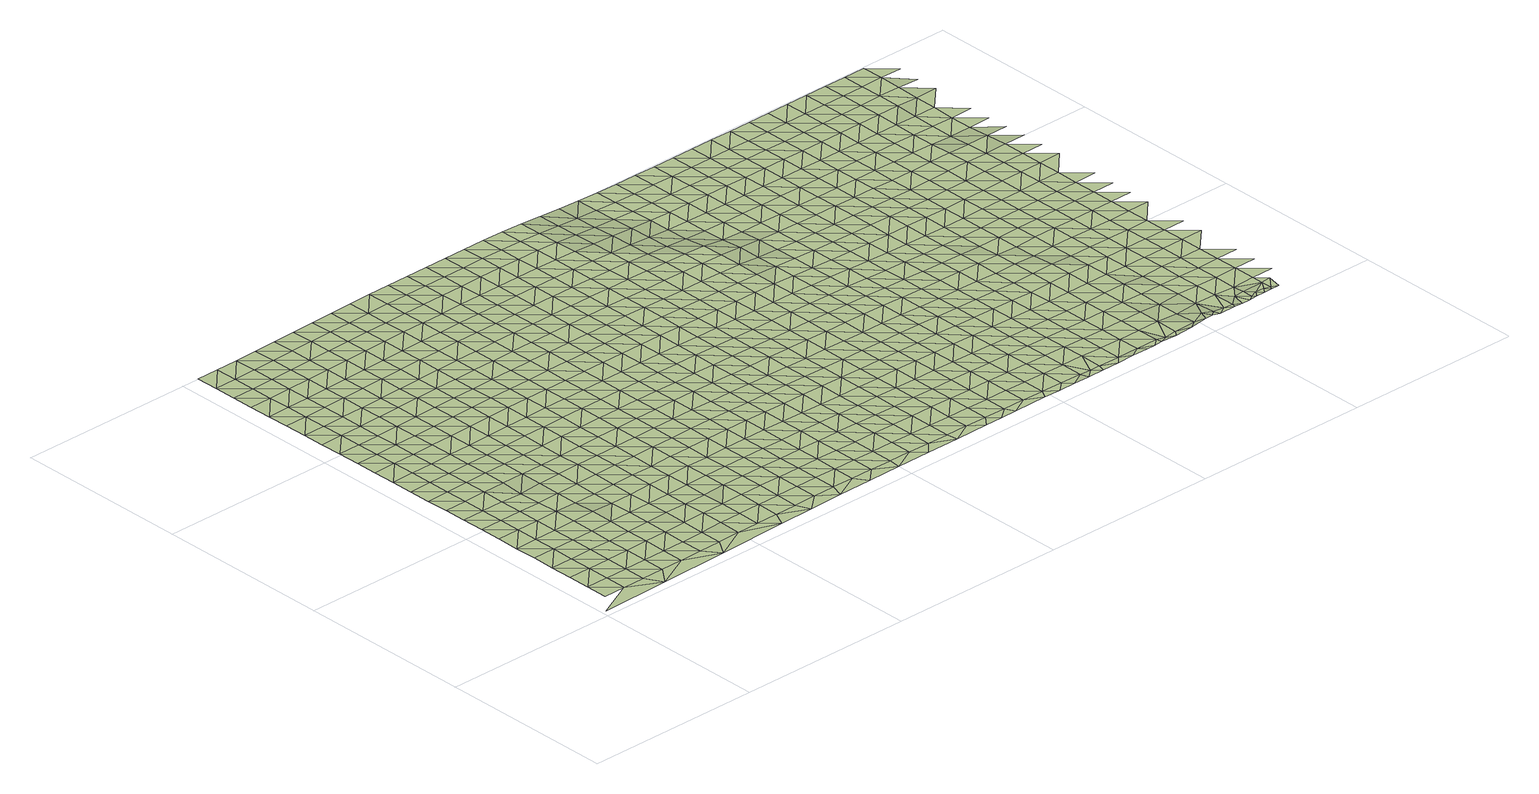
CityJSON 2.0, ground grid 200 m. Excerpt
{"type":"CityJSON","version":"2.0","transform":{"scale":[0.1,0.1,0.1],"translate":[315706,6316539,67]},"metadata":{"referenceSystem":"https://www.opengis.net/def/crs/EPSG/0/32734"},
"CityObjects":{
"terrain1":{"type":"TINRelief","geometry":[{"type":"CompositeSurface","lod":"1","boundaries":[[[0,1,2]],[[3,4,2]],[[5,0,6]],[[2,7,0]],[[6,8,5]],[[6,0,7]],[[9,8,10]],[[11,7,2]],[[8,6,12]],[[13,9,10]],[[8,12,10]],[[11,2,4]],[[6,7,14]],[[11,14,7]],[[13,15,16]],[[17,12,6]],[[10,18,13]],[[14,17,6]],[[16,15,19]],[[13,18,15]],[[10,12,20]],[[11,4,21]],[[21,14,11]],[[17,20,12]],[[22,19,23]],[[24,18,10]],[[23,19,15]],[[20,24,10]],[[25,22,26]],[[27,17,14]],[[14,21,28]],[[26,22,23]],[[15,18,29]],[[17,27,20]],[[21,4,30]],[[24,31,18]],[[14,28,27]],[[25,32,33]],[[15,29,23]],[[32,25,26]],[[18,31,29]],[[24,20,34]],[[33,35,36]],[[28,21,30]],[[20,27,34]],[[26,23,37]],[[32,35,33]],[[31,24,38]],[[23,29,37]],[[39,36,40]],[[34,38,24]],[[27,28,41]],[[4,42,30]],[[35,40,36]],[[30,43,28]],[[44,32,26]],[[37,45,26]],[[46,29,31]],[[27,41,34]],[[31,38,47]],[[28,43,41]],[[48,49,39]],[[32,44,35]],[[40,50,39]],[[44,26,45]],[[29,46,37]],[[31,47,46]],[[48,51,49]],[[38,34,52]],[[39,50,48]],[[40,35,53]],[[43,30,54]],[[52,34,41]],[[45,37,55]],[[35,44,53]],[[56,51,57]],[[47,38,58]],[[55,37,46]],[[50,40,59]],[[51,48,57]],[[58,38,52]],[[54,30,42]],[[45,60,44]],[[61,41,43]],[[53,59,40]],[[54,62,43]],[[63,46,47]],[[60,45,55]],[[64,56,65]],[[48,50,66]],[[41,61,52]],[[57,67,56]],[[63,47,58]],[[43,62,61]],[[44,68,53]],[[50,59,66]],[[65,69,64]],[[68,44,60]],[[65,56,67]],[[48,70,57]],[[71,55,46]],[[58,52,72]],[[46,63,73]],[[59,53,74]],[[62,54,75]],[[54,42,75]],[[48,66,70]],[[52,61,72]],[[55,71,60]],[[74,53,68]],[[46,73,71]],[[76,69,77]],[[78,67,57]],[[69,65,79]],[[59,80,66]],[[63,58,81]],[[62,82,61]],[[78,57,70]],[[72,83,58]],[[84,76,77]],[[80,59,74]],[[75,82,62]],[[69,79,77]],[[67,85,65]],[[68,60,86]],[[73,63,81]],[[60,71,87]],[[83,81,58]],[[70,66,88]],[[61,89,72]],[[78,85,67]],[[75,42,90]],[[68,86,74]],[[88,66,80]],[[82,89,61]],[[60,87,86]],[[91,84,92]],[[93,79,65]],[[73,94,71]],[[77,95,84]],[[78,70,96]],[[83,72,97]],[[85,93,65]],[[94,73,81]],[[91,92,98]],[[80,74,99]],[[82,75,90]],[[96,70,88]],[[89,97,72]],[[92,84,95]],[[77,79,100]],[[87,71,101]],[[74,86,99]],[[93,100,79]],[[101,71,94]],[[102,103,98]],[[104,85,78]],[[88,80,105]],[[106,81,83]],[[78,96,107]],[[97,108,83]],[[109,95,77]],[[87,110,86]],[[82,111,89]],[[102,98,92]],[[99,105,80]],[[82,90,112]],[[85,104,93]],[[81,106,94]],[[113,90,42]],[[100,109,77]],[[110,87,101]],[[78,107,104]],[[106,83,108]],[[82,112,111]],[[114,103,115]],[[96,88,116]],[[86,117,99]],[[97,89,118]],[[103,102,119]],[[88,105,120]],[[121,92,95]],[[101,94,122]],[[109,123,95]],[[117,86,110]],[[93,124,100]],[[107,96,116]],[[108,97,118]],[[93,104,125]],[[94,106,122]],[[115,103,119]],[[88,120,116]],[[89,111,118]],[[92,121,102]],[[105,99,126]],[[112,90,127]],[[121,95,123]],[[126,99,117]],[[93,125,124]],[[109,100,128]],[[107,129,104]],[[130,110,101]],[[122,131,101]],[[102,132,119]],[[105,133,120]],[[106,108,134]],[[111,112,135]],[[129,107,116]],[[118,136,108]],[[113,127,90]],[[123,109,128]],[[110,130,117]],[[102,121,132]],[[105,126,133]],[[135,112,127]],[[100,124,128]],[[130,101,131]],[[125,104,137]],[[106,134,122]],[[134,108,136]],[[118,111,138]],[[137,104,129]],[[139,115,119]],[[140,116,120]],[[126,117,141]],[[132,142,119]],[[133,143,120]],[[138,111,135]],[[121,123,144]],[[124,125,145]],[[131,122,146]],[[128,147,123]],[[130,141,117]],[[116,140,129]],[[148,136,118]],[[145,125,137]],[[146,122,134]],[[139,119,142]],[[120,143,140]],[[121,144,132]],[[133,126,149]],[[138,148,118]],[[144,123,147]],[[127,113,150]],[[128,124,151]],[[131,152,130]],[[135,127,153]],[[141,149,126]],[[137,129,154]],[[151,124,145]],[[152,131,146]],[[142,132,155]],[[156,143,133]],[[157,134,136]],[[153,138,135]],[[129,140,154]],[[148,158,136]],[[153,127,150]],[[159,147,128]],[[130,160,141]],[[155,132,144]],[[149,156,133]],[[134,157,146]],[[151,159,128]],[[130,152,160]],[[157,136,158]],[[142,161,139]],[[145,137,162]],[[154,163,137]],[[140,143,164]],[[148,138,165]],[[161,142,155]],[[156,166,143]],[[138,153,167]],[[150,113,168]],[[169,144,147]],[[162,151,145]],[[141,170,149]],[[152,146,171]],[[159,172,147]],[[160,173,141]],[[162,137,163]],[[140,164,154]],[[158,148,165]],[[157,171,146]],[[143,166,164]],[[138,167,165]],[[144,169,155]],[[150,174,153]],[[139,161,175]],[[169,147,172]],[[141,173,170]],[[156,149,176]],[[160,152,177]],[[159,151,178]],[[163,154,179]],[[151,162,180]],[[171,177,152]],[[150,168,174]],[[161,155,181]],[[166,156,176]],[[157,158,182]],[[167,153,183]],[[164,179,154]],[[165,184,158]],[[149,170,176]],[[172,159,178]],[[185,173,160]],[[181,155,169]],[[183,153,174]],[[151,180,178]],[[163,186,162]],[[182,171,157]],[[177,185,160]],[[182,158,184]],[[187,175,161]],[[167,188,165]],[[179,186,163]],[[189,164,166]],[[170,173,190]],[[181,187,161]],[[176,191,166]],[[188,167,183]],[[169,172,192]],[[180,162,193]],[[178,194,172]],[[173,185,190]],[[164,189,179]],[[177,171,195]],[[184,165,196]],[[174,168,197]],[[186,193,162]],[[171,182,198]],[[166,191,189]],[[192,181,169]],[[176,170,199]],[[174,197,183]],[[187,200,175]],[[196,165,188]],[[192,172,194]],[[180,201,178]],[[185,177,195]],[[199,170,190]],[[171,198,195]],[[186,179,202]],[[184,203,182]],[[193,201,180]],[[204,191,176]],[[179,189,202]],[[203,184,196]],[[187,181,205]],[[194,178,206]],[[188,183,207]],[[181,192,208]],[[199,204,176]],[[183,197,209]],[[210,197,168]],[[193,186,211]],[[190,185,212]],[[198,182,213]],[[201,206,178]],[[195,214,185]],[[200,187,205]],[[188,207,196]],[[202,211,186]],[[213,182,203]],[[181,208,205]],[[183,209,207]],[[189,191,215]],[[212,199,190]],[[204,216,191]],[[212,185,214]],[[192,194,217]],[[198,218,195]],[[206,219,194]],[[193,220,201]],[[189,215,202]],[[203,196,221]],[[193,211,222]],[[218,198,213]],[[191,216,215]],[[208,192,217]],[[209,197,223]],[[205,224,200]],[[196,207,221]],[[217,194,219]],[[204,199,225]],[[214,195,226]],[[197,210,223]],[[199,212,227]],[[193,222,220]],[[206,201,228]],[[211,202,229]],[[213,203,230]],[[226,195,218]],[[208,231,205]],[[216,204,225]],[[209,232,207]],[[229,202,215]],[[221,230,203]],[[199,227,225]],[[219,206,228]],[[214,233,212]],[[217,231,208]],[[232,209,223]],[[201,220,228]],[[222,211,234]],[[233,214,226]],[[224,205,235]],[[218,213,236]],[[207,237,221]],[[234,211,229]],[[213,230,238]],[[239,215,216]],[[227,212,240]],[[231,235,205]],[[225,241,216]],[[237,207,232]],[[223,210,242]],[[243,217,219]],[[220,222,244]],[[218,236,226]],[[228,245,219]],[[240,212,233]],[[213,238,236]],[[215,239,229]],[[230,221,246]],[[244,222,234]],[[216,241,239]],[[217,243,231]],[[227,247,225]],[[235,248,224]],[[246,221,237]],[[243,219,245]],[[228,220,249]],[[250,233,226]],[[251,232,223]],[[247,227,240]],[[242,210,252]],[[234,229,253]],[[230,254,238]],[[249,220,244]],[[226,236,250]],[[235,231,255]],[[241,225,256]],[[232,251,237]],[[229,239,253]],[[230,246,254]],[[251,223,242]],[[257,245,228]],[[240,233,258]],[[231,243,255]],[[256,225,247]],[[249,257,228]],[[258,233,250]],[[248,235,259]],[[244,234,260]],[[241,261,239]],[[238,262,236]],[[246,237,263]],[[253,264,234]],[[254,265,238]],[[266,247,240]],[[255,259,235]],[[261,241,256]],[[251,263,237]],[[243,245,267]],[[260,249,244]],[[236,262,250]],[[257,268,245]],[[240,258,266]],[[260,234,264]],[[238,265,262]],[[239,269,253]],[[254,246,270]],[[252,271,242]],[[243,267,255]],[[242,271,251]],[[248,259,272]],[[269,239,261]],[[263,270,246]],[[267,245,268]],[[256,247,273]],[[274,258,250]],[[247,266,275]],[[257,249,276]],[[264,253,277]],[[278,265,254]],[[249,260,279]],[[274,250,262]],[[259,255,280]],[[261,256,273]],[[251,281,263]],[[277,253,269]],[[270,278,254]],[[247,275,273]],[[268,257,276]],[[280,255,267]],[[251,271,281]],[[249,279,276]],[[264,282,260]],[[266,258,283]],[[258,274,284]],[[252,285,271]],[[272,259,286]],[[261,287,269]],[[262,265,288]],[[282,264,277]],[[278,289,265]],[[275,266,283]],[[263,290,270]],[[286,259,280]],[[287,261,273]],[[281,291,263]],[[283,258,284]],[[292,267,268]],[[279,260,293]],[[262,288,274]],[[276,294,268]],[[265,289,288]],[[295,277,269]],[[293,260,282]],[[263,291,290]],[[267,292,280]],[[275,296,273]],[[278,270,297]],[[281,271,298]],[[299,272,286]],[[269,287,295]],[[292,268,294]],[[279,300,276]],[[274,301,284]],[[296,275,283]],[[271,285,298]],[[289,278,297]],[[300,279,293]],[[274,288,301]],[[270,290,297]],[[286,280,302]],[[303,282,277]],[[287,273,304]],[[305,291,281]],[[277,295,306]],[[294,276,307]],[[280,292,302]],[[304,273,296]],[[298,305,281]],[[282,303,293]],[[308,283,284]],[[307,276,300]],[[301,309,284]],[[277,306,303]],[[289,310,288]],[[290,291,311]],[[297,312,289]],[[299,286,313]],[[294,314,292]],[[295,287,315]],[[283,308,296]],[[302,316,286]],[[287,304,317]],[[291,305,311]],[[308,284,309]],[[288,310,301]],[[285,318,298]],[[314,294,307]],[[289,312,310]],[[300,293,319]],[[306,295,315]],[[297,290,320]],[[293,303,321]],[[313,286,316]],[[317,315,287]],[[292,322,302]],[[304,296,323]],[[305,298,318]],[[320,290,311]],[[300,319,307]],[[309,301,324]],[[322,292,314]],[[296,308,323]],[[293,321,319]],[[306,325,303]],[[326,312,297]],[[324,301,310]],[[318,285,327]],[[316,302,328]],[[304,329,317]],[[325,306,315]],[[320,326,297]],[[314,307,330]],[[309,331,308]],[[311,305,332]],[[328,302,322]],[[329,304,323]],[[318,333,305]],[[321,303,334]],[[307,319,330]],[[331,309,324]],[[316,335,313]],[[310,312,336]],[[332,320,311]],[[334,303,325]],[[326,337,312]],[[332,305,333]],[[322,314,338]],[[339,315,317]],[[308,340,323]],[[316,328,335]],[[329,341,317]],[[321,342,319]],[[310,336,324]],[[330,338,314]],[[340,308,331]],[[312,337,336]],[[315,339,325]],[[342,321,334]],[[339,317,341]],[[329,323,343]],[[326,320,344]],[[345,333,318]],[[318,327,345]],[[346,313,335]],[[320,332,347]],[[328,322,348]],[[319,349,330]],[[331,324,350]],[[322,338,351]],[[343,323,340]],[[334,325,352]],[[337,326,344]],[[349,319,342]],[[324,336,350]],[[320,347,344]],[[328,348,335]],[[353,341,329]],[[332,333,354]],[[325,339,352]],[[322,351,348]],[[338,330,355]],[[340,331,356]],[[353,329,343]],[[345,354,333]],[[355,330,349]],[[350,356,331]],[[357,346,335]],[[358,342,334]],[[337,359,336]],[[360,347,332]],[[352,361,334]],[[344,362,337]],[[327,363,345]],[[338,364,351]],[[339,341,365]],[[335,348,357]],[[341,353,366]],[[354,360,332]],[[342,358,349]],[[343,340,367]],[[336,359,350]],[[338,355,364]],[[340,356,368]],[[358,334,361]],[[337,362,359]],[[339,365,352]],[[344,347,369]],[[365,341,366]],[[370,354,345]],[[371,346,357]],[[360,369,347]],[[340,368,367]],[[351,372,348]],[[355,349,373]],[[353,343,374]],[[356,350,375]],[[364,376,351]],[[361,352,377]],[[378,362,344]],[[345,363,370]],[[358,373,349]],[[375,350,359]],[[348,372,357]],[[374,366,353]],[[377,352,365]],[[369,378,344]],[[351,376,372]],[[374,343,367]],[[364,355,379]],[[368,356,380]],[[381,360,354]],[[354,370,382]],[[361,383,358]],[[373,379,355]],[[380,356,375]],[[384,371,357]],[[359,362,385]],[[360,381,369]],[[383,361,377]],[[378,386,362]],[[354,382,381]],[[387,376,364]],[[388,365,366]],[[368,389,367]],[[384,357,372]],[[366,374,390]],[[358,391,373]],[[359,385,375]],[[379,387,364]],[[389,368,380]],[[362,386,385]],[[363,392,370]],[[365,388,377]],[[378,369,393]],[[358,383,391]],[[388,366,390]],[[367,394,374]],[[382,370,392]],[[371,384,395]],[[369,381,393]],[[372,376,396]],[[380,375,397]],[[387,398,376]],[[394,367,389]],[[373,399,379]],[[383,377,400]],[[386,378,401]],[[391,402,373]],[[375,385,397]],[[372,396,384]],[[390,374,403]],[[388,400,377]],[[393,401,378]],[[376,398,396]],[[392,363,404]],[[381,382,405]],[[403,374,394]],[[392,406,382]],[[373,402,399]],[[387,379,407]],[[391,383,408]],[[409,389,380]],[[397,410,380]],[[384,411,395]],[[412,385,386]],[[381,405,393]],[[400,408,383]],[[386,401,413]],[[382,406,405]],[[398,387,407]],[[388,390,414]],[[389,409,394]],[[384,396,411]],[[390,403,415]],[[379,399,407]],[[409,380,410]],[[416,402,391]],[[385,412,397]],[[386,413,412]],[[414,400,388]],[[401,393,417]],[[408,416,391]],[[414,390,415]],[[403,394,418]],[[406,392,419]],[[411,420,395]],[[417,393,405]],[[392,404,419]],[[398,421,396]],[[399,402,422]],[[410,397,423]],[[407,424,398]],[[394,409,418]],[[413,401,425]],[[402,416,422]],[[423,397,412]],[[396,421,411]],[[408,400,426]],[[403,427,415]],[[400,414,428]],[[425,401,417]],[[398,424,421]],[[407,399,429]],[[410,430,409]],[[431,405,406]],[[418,427,403]],[[419,432,406]],[[416,408,426]],[[433,412,413]],[[419,404,434]],[[429,399,422]],[[430,410,423]],[[400,428,426]],[[420,411,435]],[[414,415,436]],[[405,431,417]],[[433,413,425]],[[406,432,431]],[[437,424,407]],[[409,438,418]],[[435,411,421]],[[427,436,415]],[[429,437,407]],[[438,409,430]],[[422,416,439]],[[440,428,414]],[[441,423,412]],[[425,417,442]],[[426,443,416]],[[412,433,444]],[[434,445,419]],[[446,427,418]],[[432,419,445]],[[447,420,435]],[[436,440,414]],[[417,431,442]],[[421,424,448]],[[439,429,422]],[[423,441,430]],[[437,449,424]],[[418,438,446]],[[439,416,443]],[[412,444,441]],[[426,428,450]],[[421,448,435]],[[436,427,451]],[[433,425,452]],[[432,453,431]],[[440,450,428]],[[442,454,425]],[[424,449,448]],[[434,455,445]],[[427,446,451]],[[445,453,432]],[[437,429,456]],[[457,443,426]],[[458,438,430]],[[444,433,452]],[[429,439,459]],[[430,441,460]],[[454,452,425]],[[461,447,435]],[[431,462,442]],[[450,457,426]],[[449,437,456]],[[440,436,463]],[[438,458,446]],[[435,448,461]],[[451,464,436]],[[453,462,431]],[[429,459,456]],[[430,460,458]],[[439,443,465]],[[444,466,441]],[[440,463,450]],[[454,442,467]],[[445,455,468]],[[457,465,443]],[[466,444,452]],[[436,464,463]],[[451,446,469]],[[453,445,468]],[[470,447,461]],[[462,467,442]],[[449,471,448]],[[472,459,439]],[[460,441,473]],[[456,474,449]],[[469,446,458]],[[475,457,450]],[[465,472,439]],[[473,441,466]],[[448,471,461]],[[476,464,451]],[[477,452,454]],[[450,463,475]],[[467,478,454]],[[449,474,471]],[[456,459,479]],[[453,480,462]],[[469,476,451]],[[453,468,481]],[[482,468,455]],[[465,457,483]],[[458,460,484]],[[452,477,466]],[[472,479,459]],[[460,473,485]],[[477,454,478]],[[486,470,461]],[[483,457,475]],[[453,481,480]],[[487,474,456]],[[464,488,463]],[[484,469,458]],[[467,462,489]],[[486,461,471]],[[476,490,464]],[[460,485,484]],[[491,472,465]],[[473,466,492]],[[479,487,456]],[[463,488,475]],[[478,467,489]],[[465,483,491]],[[466,477,492]],[[464,490,488]],[[462,480,489]],[[481,468,493]],[[470,486,494]],[[471,474,495]],[[476,469,496]],[[473,497,485]],[[468,482,493]],[[487,498,474]],[[469,484,499]],[[479,472,500]],[[501,483,475]],[[472,491,502]],[[497,473,492]],[[471,495,486]],[[490,476,496]],[[477,478,503]],[[480,481,504]],[[501,475,488]],[[489,505,478]],[[474,498,495]],[[469,499,496]],[[487,479,500]],[[484,485,506]],[[504,481,493]],[[472,502,500]],[[477,503,492]],[[497,506,485]],[[503,478,505]],[[486,507,494]],[[491,483,508]],[[489,480,509]],[[482,510,493]],[[483,501,511]],[[487,512,498]],[[488,490,513]],[[514,499,484]],[[486,495,507]],[[496,515,490]],[[509,480,504]],[[502,491,508]],[[516,497,492]],[[512,487,500]],[[506,514,484]],[[508,483,511]],[[488,513,501]],[[517,505,489]],[[516,492,503]],[[490,515,513]],[[498,518,495]],[[496,499,519]],[[507,520,494]],[[509,517,489]],[[493,510,521]],[[502,522,500]],[[506,497,523]],[[504,493,524]],[[498,512,518]],[[514,519,499]],[[501,525,511]],[[522,502,508]],[[497,516,523]],[[495,526,507]],[[527,515,496]],[[528,503,505]],[[524,509,504]],[[501,513,525]],[[517,529,505]],[[524,493,521]],[[512,500,530]],[[526,495,518]],[[519,527,496]],[[531,521,510]],[[532,514,506]],[[503,528,516]],[[530,500,522]],[[523,533,506]],[[528,505,529]],[[520,507,534]],[[535,508,511]],[[525,536,511]],[[537,513,515]],[[514,532,519]],[[517,509,538]],[[534,507,526]],[[527,539,515]],[[509,524,540]],[[506,533,532]],[[541,518,512]],[[508,535,522]],[[523,516,542]],[[512,530,543]],[[535,511,536]],[[513,537,525]],[[529,517,538]],[[542,516,528]],[[515,539,537]],[[509,540,538]],[[521,531,544]],[[518,541,526]],[[527,519,545]],[[521,544,524]],[[546,520,534]],[[543,541,512]],[[530,522,547]],[[548,533,523]],[[519,532,545]],[[536,525,549]],[[522,535,547]],[[542,548,523]],[[550,534,526]],[[539,527,551]],[[528,529,552]],[[540,524,553]],[[544,531,554]],[[549,525,537]],[[538,555,529]],[[530,556,543]],[[526,541,550]],[[545,551,527]],[[553,524,544]],[[536,557,535]],[[532,533,558]],[[552,542,528]],[[556,530,547]],[[548,559,533]],[[552,529,555]],[[546,534,560]],[[540,561,538]],[[557,536,549]],[[539,562,537]],[[532,558,545]],[[560,534,550]],[[539,551,563]],[[561,540,553]],[[533,559,558]],[[554,564,544]],[[541,543,565]],[[535,566,547]],[[564,553,544]],[[556,567,543]],[[548,542,568]],[[555,538,569]],[[566,535,557]],[[542,552,570]],[[539,563,562]],[[541,565,550]],[[549,537,571]],[[551,545,572]],[[554,573,564]],[[546,560,574]],[[569,538,561]],[[565,543,567]],[[575,556,547]],[[559,548,568]],[[572,545,558]],[[542,570,568]],[[557,549,571]],[[555,576,552]],[[547,566,575]],[[537,562,571]],[[564,577,553]],[[578,560,550]],[[563,551,579]],[[573,580,564]],[[576,555,569]],[[567,556,581]],[[561,553,582]],[[578,550,565]],[[579,551,572]],[[564,580,577]],[[583,558,559]],[[570,552,584]],[[556,575,581]],[[568,585,559]],[[586,566,557]],[[587,562,563]],[[561,582,569]],[[571,588,557]],[[584,552,576]],[[553,577,582]],[[574,560,589]],[[558,583,572]],[[590,580,573]],[[560,578,591]],[[587,563,579]],[[559,585,583]],[[592,565,567]],[[566,586,575]],[[570,593,568]],[[581,594,567]],[[557,588,586]],[[571,562,595]],[[576,569,596]],[[593,570,584]],[[589,560,591]],[[565,592,578]],[[579,572,597]],[[577,580,598]],[[595,562,587]],[[569,582,596]],[[592,567,594]],[[580,590,598]],[[581,575,599]],[[585,568,600]],[[572,583,597]],[[601,588,571]],[[584,576,602]],[[599,575,586]],[[568,593,600]],[[578,603,591]],[[577,604,582]],[[595,601,571]],[[596,602,576]],[[605,594,581]],[[587,579,606]],[[585,607,583]],[[578,592,603]],[[597,608,579]],[[604,577,598]],[[599,605,581]],[[607,585,600]],[[598,590,609]],[[589,591,610]],[[586,588,611]],[[606,595,587]],[[593,584,612]],[[582,613,596]],[[601,614,588]],[[584,602,615]],[[606,579,608]],[[583,616,597]],[[603,610,591]],[[613,582,604]],[[592,594,617]],[[611,599,586]],[[593,612,600]],[[605,618,594]],[[616,583,607]],[[588,614,611]],[[584,615,612]],[[602,596,619]],[[592,617,603]],[[601,595,620]],[[608,597,621]],[[609,622,598]],[[589,610,623]],[[595,606,624]],[[619,596,613]],[[617,594,618]],[[625,607,600]],[[626,604,598]],[[621,597,616]],[[605,599,627]],[[614,601,620]],[[602,628,615]],[[599,611,629]],[[600,612,625]],[[595,624,620]],[[610,603,630]],[[608,631,606]],[[604,626,613]],[[602,619,628]],[[626,598,622]],[[618,605,627]],[[616,607,632]],[[622,609,633]],[[630,603,617]],[[631,608,621]],[[599,629,627]],[[614,634,611]],[[632,607,625]],[[610,635,623]],[[624,606,636]],[[615,637,612]],[[619,613,638]],[[620,634,614]],[[628,639,615]],[[640,621,616]],[[635,610,630]],[[636,606,631]],[[626,638,613]],[[641,617,618]],[[642,629,611]],[[612,637,625]],[[643,622,633]],[[627,644,618]],[[616,632,640]],[[615,639,637]],[[624,645,620]],[[628,619,646]],[[634,642,611]],[[617,641,630]],[[622,647,626]],[[635,648,623]],[[645,624,636]],[[638,646,619]],[[644,641,618]],[[622,643,647]],[[627,629,649]],[[631,621,650]],[[651,632,625]],[[621,640,652]],[[634,620,653]],[[654,639,628]],[[642,649,629]],[[651,625,637]],[[635,630,655]],[[636,631,650]],[[626,656,638]],[[620,645,653]],[[646,654,628]],[[621,652,650]],[[657,644,627]],[[647,643,658]],[[655,630,641]],[[626,647,656]],[[642,634,659]],[[640,632,660]],[[649,657,627]],[[632,651,661]],[[662,648,635]],[[637,639,663]],[[659,634,653]],[[654,664,639]],[[658,665,647]],[[645,636,666]],[[652,640,660]],[[638,667,646]],[[655,662,635]],[[650,668,636]],[[656,669,638]],[[660,632,661]],[[647,665,656]],[[641,644,670]],[[637,663,651]],[[657,671,644]],[[639,664,663]],[[642,672,649]],[[645,666,653]],[[673,665,658]],[[642,659,674]],[[636,668,666]],[[638,669,667]],[[670,655,641]],[[652,675,650]],[[654,646,676]],[[662,677,648]],[[670,644,671]],[[651,678,661]],[[660,675,652]],[[642,674,672]],[[657,649,679]],[[659,653,680]],[[664,654,676]],[[681,656,665]],[[651,663,678]],[[646,667,676]],[[673,682,665]],[[668,650,683]],[[681,669,656]],[[680,653,666]],[[662,655,684]],[[671,657,679]],[[655,670,685]],[[675,683,650]],[[649,672,679]],[[665,682,681]],[[686,674,659]],[[687,660,661]],[[678,688,661]],[[677,662,684]],[[664,689,663]],[[667,669,690]],[[680,686,659]],[[676,691,664]],[[655,685,684]],[[692,682,673]],[[668,693,666]],[[660,687,675]],[[683,694,668]],[[669,681,690]],[[687,661,688]],[[670,671,695]],[[672,674,696]],[[663,689,678]],[[679,697,671]],[[664,691,689]],[[693,680,666]],[[676,667,698]],[[674,686,696]],[[668,694,693]],[[685,670,695]],[[683,675,699]],[[681,682,700]],[[684,701,677]],[[698,667,690]],[[695,671,697]],[[682,692,700]],[[679,672,702]],[[688,678,703]],[[675,687,699]],[[704,686,680]],[[705,691,676]],[[702,672,696]],[[703,678,689]],[[685,706,684]],[[694,683,707]],[[704,680,693]],[[698,705,676]],[[708,697,679]],[[688,709,687]],[[690,681,710]],[[706,685,695]],[[699,707,683]],[[700,711,681]],[[700,692,712]],[[702,708,679]],[[709,688,703]],[[701,684,713]],[[696,686,714]],[[689,691,715]],[[710,698,690]],[[686,704,716]],[[705,717,691]],[[710,681,711]],[[693,694,718]],[[687,719,699]],[[713,684,706]],[[694,707,720]],[[721,695,697]],[[714,702,696]],[[689,715,703]],[[708,722,697]],[[719,687,709]],[[714,686,716]],[[691,717,715]],[[711,700,723]],[[723,700,712]],[[694,720,718]],[[695,721,706]],[[704,693,724]],[[707,699,725]],[[705,698,726]],[[727,701,713]],[[698,710,728]],[[721,697,722]],[[709,703,729]],[[723,712,730]],[[725,699,719]],[[708,702,731]],[[724,716,704]],[[717,705,726]],[[702,714,732]],[[703,715,729]],[[724,693,718]],[[698,728,726]],[[733,713,706]],[[734,720,707]],[[710,711,735]],[[735,711,723]],[[723,730,736]],[[722,708,731]],[[719,709,737]],[[706,721,733]],[[707,725,734]],[[702,732,731]],[[714,716,738]],[[736,730,739]],[[729,737,709]],[[735,723,736]],[[727,713,740]],[[717,741,715]],[[742,728,710]],[[716,724,738]],[[726,743,717]],[[718,720,744]],[[740,713,733]],[[720,734,745]],[[735,742,710]],[[746,736,739]],[[721,722,747]],[[748,732,714]],[[725,719,749]],[[715,741,729]],[[731,750,722]],[[719,737,751]],[[717,743,741]],[[735,736,746]],[[718,744,724]],[[726,728,752]],[[738,748,714]],[[720,745,744]],[[721,747,733]],[[725,749,734]],[[727,740,753]],[[742,752,728]],[[747,722,750]],[[719,751,749]],[[739,754,746]],[[731,732,755]],[[737,729,756]],[[757,738,724]],[[758,743,726]],[[748,755,732]],[[756,729,741]],[[746,759,735]],[[760,740,733]],[[734,761,745]],[[757,724,744]],[[752,758,726]],[[746,754,762]],[[763,750,731]],[[751,737,764]],[[765,742,735]],[[760,733,747]],[[734,749,761]],[[748,738,766]],[[759,746,762]],[[755,763,731]],[[764,737,756]],[[741,743,767]],[[742,765,752]],[[762,754,768]],[[738,757,766]],[[758,769,743]],[[735,759,765]],[[753,740,770]],[[744,745,771]],[[751,772,749]],[[740,760,773]],[[761,774,745]],[[775,747,750]],[[741,767,756]],[[763,776,750]],[[772,751,764]],[[743,769,767]],[[768,777,762]],[[762,777,759]],[[748,778,755]],[[744,771,757]],[[758,752,779]],[[766,780,748]],[[770,740,773]],[[745,774,771]],[[747,775,760]],[[749,781,761]],[[752,765,779]],[[775,750,776]],[[764,756,782]],[[768,783,777]],[[772,781,749]],[[748,780,778]],[[763,755,784]],[[766,757,785]],[[769,758,786]],[[756,767,782]],[[760,787,773]],[[774,761,788]],[[789,759,777]],[[785,757,771]],[[779,786,758]],[[777,783,790]],[[776,763,784]],[[765,759,791]],[[760,775,787]],[[781,788,761]],[[755,778,784]],[[790,783,792]],[[793,780,766]],[[794,772,764]],[[790,795,777]],[[782,796,764]],[[797,767,769]],[[765,791,779]],[[789,777,795]],[[785,793,766]],[[769,786,798]],[[759,789,791]],[[799,770,773]],[[800,771,774]],[[772,794,781]],[[792,801,790]],[[787,802,773]],[[788,803,774]],[[794,764,796]],[[795,790,801]],[[775,776,804]],[[778,780,805]],[[767,797,782]],[[784,806,776]],[[769,798,797]],[[792,807,801]],[[800,785,771]],[[786,779,808]],[[780,793,805]],[[799,773,802]],[[774,803,800]],[[775,804,787]],[[788,781,809]],[[808,779,791]],[[804,776,806]],[[801,807,810]],[[811,789,795]],[[784,778,812]],[[796,782,813]],[[811,795,801]],[[781,794,809]],[[793,785,814]],[[798,786,815]],[[812,778,805]],[[813,782,797]],[[816,810,807]],[[801,810,811]],[[802,787,817]],[[803,788,818]],[[785,800,814]],[[815,786,808]],[[819,806,784]],[[796,820,794]],[[821,791,789]],[[810,816,822]],[[817,787,804]],[[809,818,788]],[[811,823,789]],[[824,797,798]],[[811,810,822]],[[812,819,784]],[[820,796,813]],[[802,825,799]],[[805,793,826]],[[800,803,827]],[[791,821,808]],[[822,816,828]],[[814,829,793]],[[824,798,815]],[[789,823,821]],[[794,830,809]],[[825,802,817]],[[803,818,827]],[[811,822,831]],[[832,804,806]],[[826,812,805]],[[819,833,806]],[[830,794,820]],[[826,793,829]],[[828,831,822]],[[831,823,811]],[[800,834,814]],[[835,813,797]],[[815,808,836]],[[797,824,837]],[[804,832,817]],[[818,809,838]],[[839,799,825]],[[800,827,834]],[[808,821,836]],[[832,806,833]],[[813,835,820]],[[838,809,830]],[[797,837,835]],[[819,812,840]],[[841,829,814]],[[812,826,842]],[[843,825,817]],[[818,844,827]],[[824,815,845]],[[823,846,821]],[[841,814,834]],[[836,847,815]],[[833,819,840]],[[817,832,843]],[[844,818,838]],[[812,842,840]],[[829,848,826]],[[830,820,849]],[[837,824,845]],[[820,835,850]],[[847,845,815]],[[839,825,851]],[[834,827,852]],[[821,853,836]],[[841,848,829]],[[830,849,838]],[[851,825,843]],[[852,827,844]],[[820,850,849]],[[832,833,854]],[[855,842,826]],[[837,856,835]],[[840,857,833]],[[841,834,858]],[[847,836,859]],[[848,855,826]],[[856,837,845]],[[832,854,843]],[[844,838,860]],[[839,851,861]],[[858,834,852]],[[854,833,857]],[[840,842,862]],[[850,835,863]],[[838,849,860]],[[855,862,842]],[[863,835,856]],[[864,851,843]],[[865,848,841]],[[852,844,866]],[[867,845,847]],[[841,858,868]],[[869,857,840]],[[850,870,849]],[[864,843,854]],[[860,866,844]],[[848,865,855]],[[845,867,856]],[[862,869,840]],[[870,850,863]],[[841,868,865]],[[861,851,871]],[[858,852,872]],[[849,873,860]],[[851,864,874]],[[852,866,875]],[[876,854,857]],[[863,856,877]],[[869,878,857]],[[873,849,870]],[[855,879,862]],[[868,858,872]],[[855,865,880]],[[871,851,874]],[[852,875,872]],[[854,876,864]],[[866,860,881]],[[876,857,878]],[[881,860,873]],[[855,880,879]],[[869,862,882]],[[868,883,865]],[[884,870,863]],[[864,885,874]],[[866,886,875]],[[883,868,872]],[[878,869,882]],[[870,884,873]],[[864,876,885]],[[866,881,886]],[[862,879,882]],[[880,865,887]],[[887,865,883]],[[888,871,874]],[[889,872,875]],[[881,873,890]],[[885,891,874]],[[886,892,875]],[[876,878,893]],[[879,880,894]],[[882,895,878]],[[872,889,883]],[[894,880,887]],[[888,874,891]],[[875,892,889]],[[876,893,885]],[[886,881,896]],[[893,878,895]],[[882,879,897]],[[887,883,898]],[[897,879,894]],[[891,885,899]],[[900,892,886]],[[883,889,898]],[[901,895,882]],[[899,885,893]],[[897,901,882]],[[891,902,888]],[[894,887,903]],[[898,904,887]],[[889,892,905]],[[902,891,899]],[[906,893,895]],[[903,897,894]],[[901,907,895]],[[903,887,904]],[[889,905,898]],[[893,906,899]],[[888,902,908]],[[906,895,907]],[[901,897,909]],[[904,898,910]],[[897,903,911]],[[902,899,912]],[[907,901,909]],[[912,899,906]],[[897,911,909]],[[904,913,903]],[[914,908,902]],[[912,914,902]],[[906,907,915]],[[911,903,916]],[[909,917,907]],[[915,912,906]],[[914,918,908]],[[915,907,917]],[[911,919,909]],[[914,912,920]],[[917,909,921]],[[912,915,922]],[[918,914,920]],[[912,922,920]],[[915,917,923]],[[922,915,923]],[[920,924,918]],[[922,925,920]],[[924,920,926]]]}]}
},
"vertices":[
[179,465,57],[179,215,56],[429,215,58],[1,9,56],[784,24,60],[179,715,57],[429,715,59],[429,465,58],[179,965,57],[179,1215,58],[429,1215,59],[679,215,59],[429,965,59],[179,1465,57],[679,465,60],[429,1715,60],[179,1715,57],[679,715,61],[429,1465,60],[179,1965,57],[679,965,61],[929,215,61],[179,2215,57],[429,1965,61],[679,1215,62],[179,2465,55],[429,2215,60],[929,715,62],[929,465,61],[679,1715,63],[1179,215,63],[679,1465,64],[429,2465,60],[179,2715,53],[929,965,61],[429,2715,58],[179,2965,52],[679,1965,62],[929,1215,64],[179,3215,52],[429,2965,56],[1179,715,64],[1567,38,69],[1179,465,63],[679,2465,66],[679,2215,61],[929,1715,66],[929,1465,66],[429,3465,53],[179,3465,51],[429,3215,55],[179,3715,48],[1179,965,66],[679,2715,64],[1429,215,66],[929,1965,58],[179,3965,46],[429,3715,51],[1179,1215,72],[679,2965,58],[929,2215,52],[1429,715,66],[1429,465,63],[1179,1465,76],[179,4215,43],[429,4215,46],[679,3215,58],[429,3965,48],[929,2465,65],[179,4465,41],[679,3465,57],[1179,1965,64],[1429,965,70],[1179,1715,63],[929,2715,69],[1679,215,69],[179,4715,39],[429,4715,42],[679,3715,54],[429,4465,42],[929,2965,65],[1429,1465,65],[1679,465,68],[1429,1215,72],[179,4965,36],[679,3965,52],[1179,2465,67],[1179,2215,66],[929,3215,63],[1679,715,73],[1929,215,76],[179,5215,33],[429,5215,36],[679,4215,49],[1429,1715,65],[429,4965,39],[929,3465,61],[1679,965,81],[179,5465,31],[1179,2715,73],[679,4465,46],[1429,1965,72],[429,5465,34],[179,5715,30],[929,3965,56],[1179,2965,68],[1679,1465,68],[929,3715,59],[1679,1215,72],[679,4715,46],[1429,2215,76],[1929,715,81],[1929,465,79],[2349,53,80],[179,5965,29],[429,5965,31],[1179,3465,67],[1429,2465,69],[1929,965,77],[429,5715,32],[1179,3215,67],[679,5215,40],[1679,1715,71],[679,4965,43],[929,4465,50],[929,4215,53],[1429,2715,72],[2179,215,79],[929,4715,53],[1179,3715,65],[1679,2215,80],[1679,1965,77],[679,5465,38],[1429,2965,74],[1929,1465,77],[2179,465,83],[1929,1215,72],[1179,3965,63],[2179,715,84],[679,5965,34],[1429,3465,73],[1679,2465,71],[679,5715,37],[1429,3215,74],[929,5215,47],[1179,4215,60],[1929,1715,79],[929,4965,49],[2179,965,75],[1679,2715,75],[2429,215,81],[1179,4465,57],[1929,1965,81],[2429,465,85],[1429,3715,71],[929,5465,45],[1679,2965,78],[2179,1465,80],[2179,1215,79],[1179,4715,60],[1929,2215,82],[929,5715,44],[1429,4215,67],[1429,3965,69],[1679,3465,78],[2429,965,85],[1679,3215,78],[2429,715,86],[2741,61,83],[1179,5215,54],[1929,2715,80],[2179,1715,76],[1179,4965,56],[1929,2465,75],[2679,215,82],[929,5965,40],[1929,2965,82],[2179,1965,80],[1429,4715,67],[1679,3715,77],[1429,4465,63],[1179,5465,53],[2429,1465,87],[2679,465,85],[2429,1215,86],[2179,2215,84],[1679,3965,75],[1179,5715,51],[2679,715,88],[1929,3465,82],[2179,2465,82],[1929,3215,82],[1429,5215,61],[1679,4215,73],[1429,4965,64],[2429,1965,87],[2679,965,90],[2929,215,84],[2429,1715,86],[2179,2715,82],[1179,5965,47],[1679,4465,71],[1929,3715,81],[2679,1215,86],[2179,2965,84],[1429,5715,58],[1679,4715,74],[2929,715,87],[1429,5465,59],[2929,465,85],[3132,68,84],[1929,3965,80],[2429,2465,86],[2679,1465,84],[2429,2215,87],[2179,3465,85],[2179,3215,85],[1679,5215,68],[2679,1715,85],[1679,4965,70],[1929,4465,77],[2929,965,88],[1929,4215,79],[3179,215,85],[1429,5965,54],[2429,2965,88],[2679,1965,87],[2429,2715,86],[1929,4715,80],[2179,3715,85],[2929,1215,89],[1679,5465,66],[3179,465,85],[2679,2215,89],[2179,3965,84],[1679,5715,64],[2929,1715,90],[3179,715,86],[2929,1465,89],[2429,3465,88],[2679,2465,89],[2429,3215,89],[3429,215,84],[1929,5215,73],[2179,4215,83],[1929,4965,77],[3179,965,88],[2679,2715,90],[1679,5965,60],[2179,4465,82],[2929,1965,91],[3429,465,85],[3524,75,82],[2429,3715,88],[3179,1215,89],[1929,5465,71],[2679,2965,91],[2179,4715,84],[2929,2215,91],[1929,5715,69],[2429,4215,86],[2679,3215,91],[3179,1715,90],[3429,715,86],[2429,3965,87],[3179,1465,89],[2929,2465,91],[2179,5215,79],[2179,4965,82],[2679,3465,90],[3429,965,87],[3679,215,82],[1929,5965,67],[2929,2965,91],[3179,1965,91],[2929,2715,91],[2429,4715,86],[2679,3715,90],[3429,1215,88],[2429,4465,85],[2179,5465,77],[3679,465,83],[2679,3965,90],[3179,2465,92],[3179,2215,91],[3915,83,80],[2179,5715,75],[2929,3215,90],[3429,1715,90],[3429,1465,89],[3679,965,84],[3679,715,83],[2429,5215,83],[2679,4215,89],[2429,4965,85],[2929,3465,91],[3179,2715,91],[3679,1215,85],[3929,215,80],[2179,5965,72],[2679,4465,88],[3429,1965,90],[2429,5465,80],[2929,3965,92],[3179,2965,90],[3929,465,80],[2929,3715,91],[2679,4715,88],[3429,2465,91],[3429,2215,91],[3679,1715,87],[3929,715,80],[3679,1465,86],[2429,5965,77],[2679,4965,87],[3179,3465,91],[2429,5715,79],[3179,3215,90],[4179,215,78],[2929,4465,90],[3929,965,81],[2929,4215,91],[2679,5215,85],[3429,2715,90],[3679,1965,87],[3179,3715,92],[3929,1215,82],[4307,90,76],[2679,5465,83],[3429,2965,90],[2929,4715,90],[3679,2215,88],[4179,715,77],[4179,465,78],[3179,3965,93],[2679,5715,81],[3929,1715,83],[3929,1465,83],[2929,4965,89],[3429,3465,92],[3679,2465,88],[3429,3215,91],[3179,4215,92],[3679,2715,89],[4179,1215,78],[4429,215,75],[2679,5965,81],[4179,965,78],[2929,5465,85],[3179,4465,91],[3929,1965,84],[2929,5215,87],[3429,3715,93],[3679,2965,89],[4429,465,74],[3179,4715,92],[3929,2215,85],[2929,5715,84],[3429,4215,94],[4179,1715,80],[4429,715,74],[3429,3965,94],[4179,1465,79],[4698,97,70],[3179,4965,91],[3679,3465,93],[3679,3215,91],[3929,2715,86],[3929,2465,85],[4429,965,74],[4679,215,72],[2929,5965,83],[3179,5465,87],[3429,4465,93],[3929,2965,87],[4179,1965,80],[3179,5215,89],[3679,3715,94],[4429,1215,75],[3429,4715,93],[4179,2215,81],[4679,715,71],[4679,465,71],[3679,3965,95],[3179,5715,86],[4429,1715,76],[4429,1465,75],[3429,4965,92],[3929,3465,91],[4179,2465,82],[3929,3215,89],[3679,4215,95],[4929,215,70],[4679,965,72],[4179,2715,83],[3179,5965,84],[3429,5465,89],[4429,1965,77],[3429,5215,90],[3679,4715,96],[3929,3715,93],[4679,1215,72],[3679,4465,95],[4179,2965,84],[5089,105,68],[4929,715,69],[4929,465,69],[3679,4965,95],[3929,3965,95],[4429,2465,79],[4429,2215,78],[3429,5715,87],[4679,1715,73],[4679,1465,72],[4179,3465,88],[4179,3215,86],[3929,4215,96],[4929,965,70],[4429,2715,80],[5179,215,67],[3429,5965,85],[3679,5465,91],[3929,4465,96],[4679,1965,73],[3679,5215,93],[4929,1215,70],[4179,3965,93],[4429,2965,81],[4179,3715,91],[3929,4715,94],[4679,2215,74],[5179,715,68],[5179,465,68],[4929,1465,70],[5285,109,65],[3679,5715,89],[4429,3215,82],[3929,4965,94],[4679,2465,76],[4179,4465,94],[4429,3465,84],[4929,1965,70],[5179,965,68],[4179,4215,94],[4929,1715,70],[5429,215,65],[4679,2715,77],[3679,5965,87],[3929,5465,90],[3929,5215,92],[4429,3715,87],[4679,2965,78],[5179,1465,68],[5429,465,65],[5179,1215,68],[5481,112,63],[4179,4965,91],[4429,3965,89],[4929,2465,73],[4179,4715,91],[4929,2215,71],[3929,5715,88],[5429,715,65],[4679,3465,80],[4679,3215,78],[4429,4215,90],[5179,1715,68],[5429,965,66],[5679,215,63],[4929,2715,73],[3929,5965,85],[4179,5465,86],[4429,4465,90],[5179,1965,69],[4179,5215,89],[4679,3715,83],[4929,2965,74],[5429,1465,66],[5429,1215,66],[4429,4715,85],[5679,715,63],[5679,465,63],[5872,120,61],[4679,3965,86],[5179,2465,70],[5179,2215,69],[4179,5715,84],[4429,4965,85],[4929,3465,76],[5679,965,63],[4929,3215,74],[4679,4215,86],[5429,1715,66],[5929,215,60],[4179,5965,81],[4429,5465,80],[5179,2965,72],[5429,1965,66],[4429,5215,83],[5179,2715,71],[4679,4715,80],[4929,3715,80],[4679,4465,86],[5679,1465,63],[5929,465,60],[5679,1215,63],[5429,2215,66],[4429,5715,75],[4929,4215,83],[5929,715,60],[6068,123,57],[4929,3965,83],[4679,4965,78],[5179,3465,74],[5429,2465,67],[5179,3215,72],[5679,1715,63],[5929,965,60],[4679,5215,71],[5429,2715,69],[4429,5965,72],[6179,215,57],[4929,4465,81],[5679,1965,63],[6179,465,57],[5179,3715,78],[4679,5465,64],[5429,2965,69],[5929,1465,59],[5929,1215,60],[4929,4715,72],[6264,127,54],[5679,2465,63],[5679,2215,63],[4679,5715,59],[5179,4215,81],[5179,3965,81],[5429,3465,71],[6179,965,55],[5429,3215,70],[6179,715,56],[4929,5215,58],[5929,1715,59],[4929,4965,66],[6429,215,53],[5679,2715,64],[4679,5965,54],[5179,4465,78],[5929,1965,59],[5429,3715,71],[4929,5465,49],[5679,2965,64],[6179,1465,54],[6429,465,53],[6459,131,47],[6179,1215,55],[5179,4715,58],[5429,3965,73],[5929,2465,58],[5929,2215,58],[4929,5715,43],[6429,715,52],[5679,3465,63],[5679,3215,64],[6554,209,49],[5179,5215,43],[5429,4215,74],[5179,4965,50],[6179,1965,53],[6429,965,51],[6179,1715,53],[5679,3715,59],[5929,2715,58],[6655,134,47],[4929,5965,39],[5429,4465,69],[6429,1215,50],[6679,465,49],[5179,5465,35],[5929,2965,57],[6679,215,49],[5429,4715,40],[6679,715,48],[6179,2465,51],[6429,1465,49],[6179,2215,52],[5679,4215,57],[5929,3215,55],[5679,3965,57],[5179,5965,28],[6851,138,47],[5179,5715,31],[5429,5215,31],[6429,1715,48],[5429,4965,34],[5929,3465,53],[6679,965,46],[6179,2715,50],[6929,215,45],[5679,4465,36],[6429,1965,48],[5929,3715,49],[6679,1215,45],[5429,5465,26],[6929,465,44],[5679,4715,30],[6179,3215,46],[6429,2215,46],[6179,2965,48],[7047,142,47],[5429,5715,23],[5929,4215,41],[6679,1715,43],[6929,715,43],[5929,3965,45],[6679,1465,44],[6429,2465,45],[5679,5215,24],[5679,4965,27],[6929,965,41],[6179,3715,41],[6429,2715,43],[7179,215,42],[5429,5965,21],[6179,3465,44],[6679,1965,42],[7179,465,38],[5929,4715,27],[6929,1215,40],[5929,4465,29],[5679,5465,21],[6429,2965,40],[6679,2215,41],[7242,145,44],[6179,3965,37],[5679,5715,18],[6429,3215,37],[6929,1715,37],[7179,715,37],[6929,1465,38],[6679,2465,39],[5929,5215,22],[6179,4215,33],[7340,147,44],[5929,4965,25],[6429,3465,36],[7179,965,35],[7429,215,42],[5679,5965,17],[6179,4465,27],[6679,2965,32],[6929,1965,36],[6679,2715,36],[6429,3715,34],[7179,1215,33],[5929,5465,19],[7429,465,39],[6179,4715,25],[7438,149,44],[6429,3965,32],[6929,2465,34],[6929,2215,35],[5929,5715,16],[7179,1715,30],[7179,1465,32],[7535,195,33],[6679,3465,29],[7429,965,36],[6679,3215,29],[7429,715,38],[6179,5215,20],[6179,4965,23],[6429,4465,25],[7634,153,33],[6429,4215,29],[6929,2715,31],[7429,1215,33],[5929,5965,14],[7179,1965,28],[6429,4715,23],[6679,3715,29],[7679,465,37],[7679,215,36],[6929,2965,24],[6179,5715,14],[6179,5465,17],[6679,3965,28],[7179,2465,29],[7179,2215,27],[7429,1715,35],[7679,715,38],[7429,1465,33],[7829,156,44],[6929,3465,24],[6929,3215,22],[6429,5215,19],[6679,4215,27],[6429,4965,21],[7679,965,39],[7179,2715,26],[7929,215,39],[6179,5965,12],[6679,4465,24],[7429,1965,34],[6929,3715,26],[7679,1215,37],[6429,5465,17],[7179,2965,19],[6679,4715,22],[7429,2215,31],[7929,715,24],[7929,465,26],[8025,160,65],[6429,5715,14],[6929,4215,25],[7679,1715,41],[6929,3965,26],[7679,1465,34],[7179,3465,21],[7429,2465,26],[7179,3215,18],[6679,5215,18],[6679,4965,20],[8072,273,58],[7179,3715,24],[7429,2715,17],[7929,1215,37],[6429,5965,13],[7929,965,32],[7679,1965,38],[8123,162,65],[6929,4715,21],[6929,4465,22],[6679,5465,16],[7429,2965,13],[8179,465,43],[8179,215,58],[7679,2215,25],[7179,3965,24],[8221,164,39],[6679,5715,14],[7929,1715,36],[8179,715,39],[7929,1465,37],[7429,3465,18],[7429,3215,14],[8318,220,38],[6929,5215,18],[7179,4215,23],[7679,2715,17],[6929,4965,19],[7679,2465,17],[8179,965,35],[6679,5965,12],[8417,168,39],[7179,4465,20],[7929,1965,29],[7429,3715,20],[8179,1215,25],[8429,465,35],[6929,5465,16],[7679,2965,17],[8429,215,38],[7179,4715,19],[7929,2215,30],[8429,715,33],[7429,3965,20],[8179,1715,28],[8514,169,33],[8179,1465,26],[6929,5965,13],[7679,3465,15],[7929,2465,28],[6929,5715,14],[7679,3215,17],[7179,5215,17],[7179,4965,18],[8560,325,30],[7429,4465,17],[8429,965,32],[7429,4215,20],[7929,2715,24],[8179,1965,31],[8612,171,33],[7429,4715,18],[7679,3715,14],[8429,1215,33],[7179,5465,16],[7929,2965,23],[8679,465,24],[8679,215,30],[8679,715,24],[8710,173,36],[7679,3965,13],[8179,2465,31],[8683,337,30],[8179,2215,33],[8429,1715,30],[8429,1465,31],[7179,5965,13],[7929,3465,21],[8758,240,36],[7179,5715,14],[7929,3215,22],[7429,5215,16],[7679,4215,15],[7429,4965,17],[8808,175,36],[8679,965,27],[8179,2715,26],[8856,234,36],[8921,330,36],[7679,4465,15],[8429,1965,29],[7929,3715,20],[8679,1215,31],[8906,177,36],[7429,5465,15],[8179,2965,24],[7679,4715,16],[8429,2215,28],[8929,715,32],[8929,215,36],[8929,465,34],[8679,1465,30],[7429,5715,14],[7929,4215,14],[8179,3215,24],[9004,179,37],[7929,3965,18],[8429,2465,26],[9036,340,37],[7679,5215,16],[7679,4965,16],[8179,3465,24],[8679,1965,24],[8929,965,31],[8679,1715,27],[8429,2715,25],[7429,5965,13],[7929,4715,13],[8179,3715,24],[7929,4465,14],[7679,5465,15],[8429,2965,24],[8929,1465,30],[9179,465,36],[8929,1215,31],[8179,3965,24],[8679,2465,25],[8679,2215,24],[7679,5715,14],[8429,3215,26],[9179,715,34],[7929,5215,15],[8179,4215,19],[8929,1715,29],[7929,4965,14],[8429,3465,27],[9179,965,33],[8679,2715,26],[7679,5965,14],[8179,4465,13],[8929,1965,27],[7929,5465,15],[8429,3965,25],[8679,2965,26],[9179,1465,31],[8429,3715,26],[8179,4715,11],[8929,2215,27],[7929,5965,14],[8679,3465,29],[8929,2465,27],[7929,5715,15],[8679,3215,28],[8179,5215,15],[9179,1715,30],[8179,4965,12],[8429,4465,8],[8429,4215,19],[8929,2715,28],[8429,4715,7],[8679,3715,28],[9179,2215,29],[8179,5465,16],[8929,2965,29],[8679,3965,25],[8179,5965,14],[8929,3465,31],[9179,2465,29],[8179,5715,15],[8929,3215,30],[8429,5215,17],[8679,4215,16],[8429,4965,11],[9179,2715,30],[8679,4465,1],[8929,3715,30],[8429,5465,19],[9179,2965,32],[8679,4715,2],[8429,5715,16],[8929,4215,15],[8929,3965,27],[9179,3465,35],[8679,5215,19],[8679,4965,7],[8429,5965,14],[8929,4715,2],[9179,3715,32],[8929,4465,2],[8679,5465,22],[9179,3965,29],[8679,5715,20],[8929,5215,9],[9179,4215,19],[8929,4965,8],[8679,5965,18],[9179,4465,9],[8929,5715,24],[9179,4715,9],[8929,5465,19],[9179,5215,17],[8929,5965,18],[9179,5465,8],[9179,5715,20]
]}
